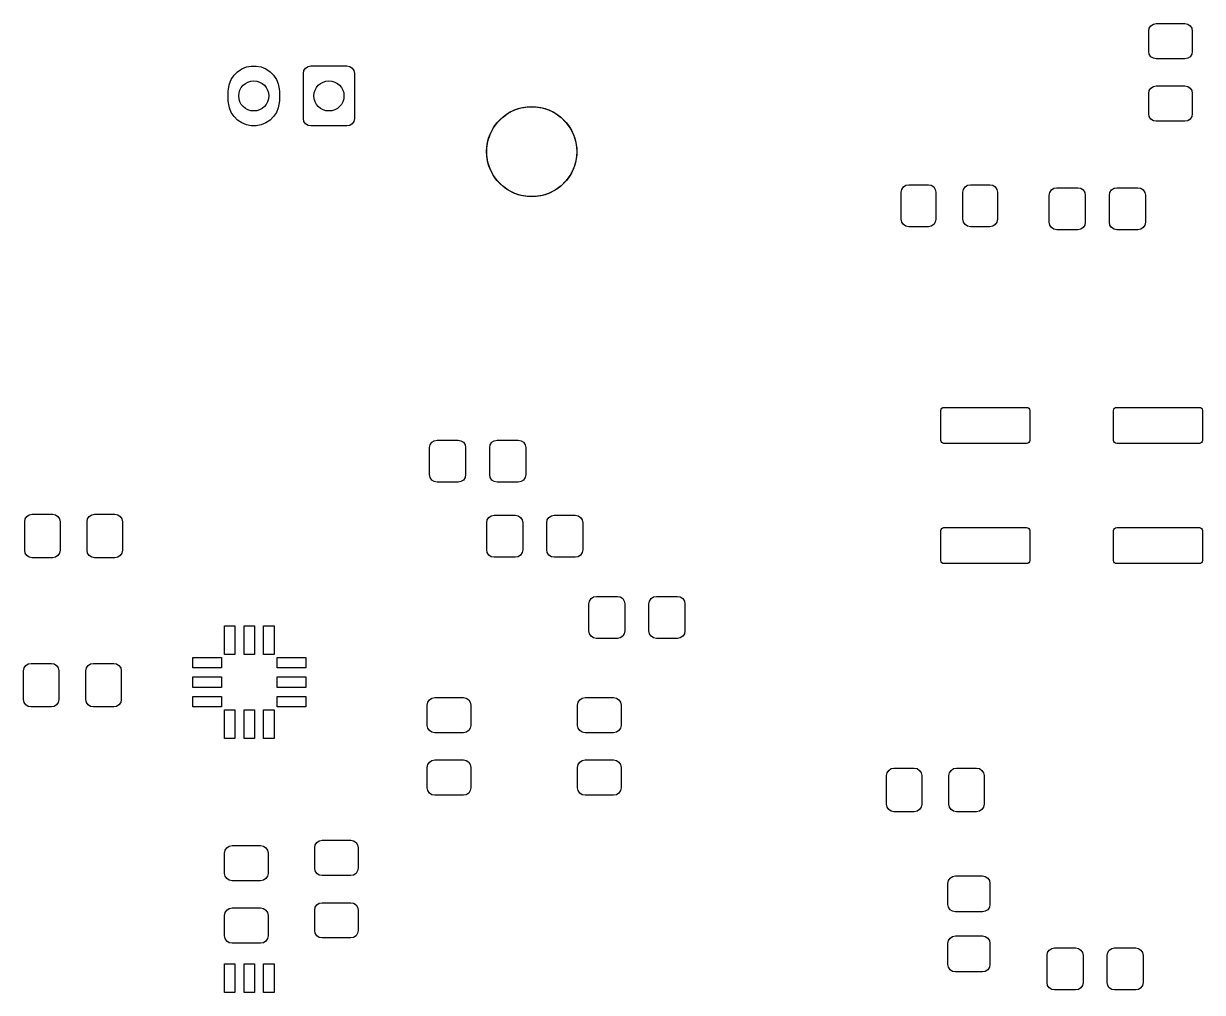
# Model space of a CAD drawing. Extents: x 2.21 to 8.82, y -5.68 to -2.98.
# Drawn here: x 2.208 to 3.753, y -4.42 to -3.151 of the extents above; entities that cross this region are included whole.
import ezdxf

# ---------------------------------------------------------------- set-up
doc = ezdxf.new("R2010")
doc.units = 0
doc.header["$MEASUREMENT"] = 0
doc.layers.add('BLACK', color=7, linetype='CONTINUOUS')

msp = doc.modelspace()

# ---------------------------------------------------------------- linework, layer by layer
at = {"layer": 'BLACK', "linetype": 'CONTINUOUS'}
for p, q in [((3.6886, -3.1518), (3.6923, -3.1511)), ((3.6923, -3.1511), (3.7297, -3.1511)), ((3.7297, -3.1511), (3.7335, -3.1518)), ((3.6825, -3.1609), (3.6832, -3.1572)), ((3.6825, -3.1875), (3.6825, -3.1609)), ((3.6832, -3.1572), (3.6854, -3.154)), ((3.6854, -3.154), (3.6886, -3.1518)), ((3.7335, -3.1518), (3.7367, -3.154)), ((3.7367, -3.154), (3.7388, -3.1572)), ((3.7388, -3.1572), (3.7396, -3.1609)), ((3.7396, -3.1609), (3.7396, -3.1875)), ((3.6832, -3.1913), (3.6825, -3.1875)), ((3.6854, -3.1945), (3.6832, -3.1913)), ((3.6886, -3.1966), (3.6854, -3.1945)), ((3.6923, -3.1973), (3.6886, -3.1966)), ((3.7297, -3.1973), (3.6923, -3.1973)), ((3.7335, -3.1966), (3.7297, -3.1973)), ((3.7367, -3.1945), (3.7335, -3.1966)), ((3.7388, -3.1913), (3.7367, -3.1945)), ((3.7396, -3.1875), (3.7388, -3.1913)), ((2.4886, -3.2141), (2.4941, -3.2104)), ((2.4941, -3.2104), (2.5001, -3.2079)), ((2.5001, -3.2079), (2.5066, -3.2067)), ((2.5066, -3.2067), (2.5131, -3.2067)), ((2.5131, -3.2067), (2.5196, -3.2079)), ((2.5196, -3.2079), (2.5256, -3.2104)), ((2.5256, -3.2104), (2.5311, -3.2141)), ((2.5748, -3.2163), (2.5756, -3.2126)), ((2.5756, -3.2126), (2.5777, -3.2094)), ((2.5777, -3.2094), (2.5809, -3.2072)), ((2.5809, -3.2072), (2.5846, -3.2065)), ((2.5846, -3.2065), (2.6319, -3.2065)), ((2.6319, -3.2065), (2.6357, -3.2072)), ((2.6357, -3.2072), (2.6388, -3.2094)), ((2.6388, -3.2094), (2.641, -3.2126)), ((2.641, -3.2126), (2.6417, -3.2163)), ((2.4778, -3.2302), (2.4803, -3.2242)), ((2.4803, -3.2242), (2.484, -3.2187)), ((2.484, -3.2187), (2.4886, -3.2141)), ((2.5311, -3.2141), (2.5357, -3.2187)), ((2.5357, -3.2187), (2.5394, -3.2242)), ((2.5394, -3.2242), (2.5419, -3.2302)), ((2.5748, -3.2754), (2.5748, -3.2163)), ((2.6417, -3.2163), (2.6417, -3.2754)), ((2.4764, -3.24), (2.4765, -3.2367)), ((2.4764, -3.2518), (2.4764, -3.24)), ((2.4765, -3.2367), (2.4778, -3.2302)), ((2.5419, -3.2302), (2.5431, -3.2367)), ((2.5431, -3.2367), (2.5433, -3.24)), ((2.5433, -3.24), (2.5433, -3.2518)), ((3.6825, -3.2426), (3.6832, -3.2389)), ((3.6825, -3.2692), (3.6825, -3.2426)), ((3.6832, -3.2389), (3.6854, -3.2357)), ((3.6854, -3.2357), (3.6886, -3.2335)), ((3.6886, -3.2335), (3.6923, -3.2328)), ((3.6923, -3.2328), (3.7297, -3.2328)), ((3.7297, -3.2328), (3.7335, -3.2335)), ((3.7335, -3.2335), (3.7367, -3.2357)), ((3.7367, -3.2357), (3.7388, -3.2389)), ((3.7388, -3.2389), (3.7396, -3.2426)), ((3.7396, -3.2426), (3.7396, -3.2692)), ((2.4765, -3.2551), (2.4764, -3.2518)), ((2.4778, -3.2615), (2.4765, -3.2551)), ((2.5431, -3.2551), (2.5419, -3.2615)), ((2.5433, -3.2518), (2.5431, -3.2551)), ((2.4803, -3.2675), (2.4778, -3.2615)), ((2.484, -3.273), (2.4803, -3.2675)), ((2.4886, -3.2776), (2.484, -3.273)), ((2.5357, -3.273), (2.5311, -3.2776)), ((2.5394, -3.2675), (2.5357, -3.273)), ((2.5419, -3.2615), (2.5394, -3.2675)), ((2.8291, -3.2805), (2.8357, -3.274)), ((2.8357, -3.274), (2.8432, -3.2685)), ((2.8432, -3.2685), (2.8514, -3.2643)), ((2.8514, -3.2643), (2.8602, -3.2615)), ((2.8602, -3.2615), (2.8694, -3.26)), ((2.8694, -3.26), (2.8786, -3.26)), ((2.8786, -3.26), (2.8878, -3.2615)), ((2.8878, -3.2615), (2.8966, -3.2643)), ((2.8966, -3.2643), (2.9049, -3.2685)), ((2.9049, -3.2685), (2.9124, -3.274)), ((2.9124, -3.274), (2.9189, -3.2805)), ((3.6832, -3.273), (3.6825, -3.2692)), ((3.6854, -3.2762), (3.6832, -3.273)), ((3.7388, -3.273), (3.7367, -3.2762)), ((3.7396, -3.2692), (3.7388, -3.273)), ((2.4941, -3.2813), (2.4886, -3.2776)), ((2.5001, -3.2838), (2.4941, -3.2813)), ((2.5066, -3.2851), (2.5001, -3.2838)), ((2.5131, -3.2851), (2.5066, -3.2851)), ((2.5196, -3.2838), (2.5131, -3.2851)), ((2.5256, -3.2813), (2.5196, -3.2838)), ((2.5311, -3.2776), (2.5256, -3.2813)), ((2.5756, -3.2792), (2.5748, -3.2754)), ((2.5777, -3.2824), (2.5756, -3.2792)), ((2.5809, -3.2845), (2.5777, -3.2824)), ((2.5846, -3.2852), (2.5809, -3.2845)), ((2.6319, -3.2852), (2.5846, -3.2852)), ((2.6357, -3.2845), (2.6319, -3.2852)), ((2.6388, -3.2824), (2.6357, -3.2845)), ((2.641, -3.2792), (2.6388, -3.2824)), ((2.6417, -3.2754), (2.641, -3.2792)), ((2.8195, -3.2963), (2.8237, -3.288)), ((2.8237, -3.288), (2.8291, -3.2805)), ((2.9189, -3.2805), (2.9244, -3.288)), ((2.9244, -3.288), (2.9286, -3.2963)), ((3.6886, -3.2783), (3.6854, -3.2762)), ((3.6923, -3.279), (3.6886, -3.2783)), ((3.7297, -3.279), (3.6923, -3.279)), ((3.7335, -3.2783), (3.7297, -3.279)), ((3.7367, -3.2762), (3.7335, -3.2783)), ((2.8151, -3.3143), (2.8166, -3.3051)), ((2.8166, -3.3051), (2.8195, -3.2963)), ((2.9286, -3.2963), (2.9314, -3.3051)), ((2.9314, -3.3051), (2.9329, -3.3143)), ((2.8151, -3.3235), (2.8151, -3.3143)), ((2.9329, -3.3143), (2.9329, -3.3235)), ((2.8166, -3.3327), (2.8151, -3.3235)), ((2.8195, -3.3415), (2.8166, -3.3327)), ((2.9314, -3.3327), (2.9286, -3.3415)), ((2.9329, -3.3235), (2.9314, -3.3327)), ((2.8237, -3.3498), (2.8195, -3.3415)), ((2.8291, -3.3573), (2.8237, -3.3498)), ((2.9244, -3.3498), (2.9189, -3.3573)), ((2.9286, -3.3415), (2.9244, -3.3498)), ((2.8357, -3.3638), (2.8291, -3.3573)), ((2.8432, -3.3693), (2.8357, -3.3638)), ((2.9124, -3.3638), (2.9049, -3.3693)), ((2.9189, -3.3573), (2.9124, -3.3638)), ((3.359, -3.3683), (3.3612, -3.3651)), ((3.3612, -3.3651), (3.3643, -3.363)), ((3.3643, -3.363), (3.3681, -3.3622)), ((3.3681, -3.3622), (3.3937, -3.3622)), ((3.3937, -3.3622), (3.3975, -3.363)), ((3.3975, -3.363), (3.4007, -3.3651)), ((3.4007, -3.3651), (3.4028, -3.3683)), ((3.4397, -3.3683), (3.4419, -3.3651)), ((3.4419, -3.3651), (3.4451, -3.363)), ((3.4451, -3.363), (3.4488, -3.3622)), ((3.4488, -3.3622), (3.4744, -3.3622)), ((3.4744, -3.3622), (3.4782, -3.363)), ((3.4782, -3.363), (3.4814, -3.3651)), ((3.4814, -3.3651), (3.4835, -3.3683)), ((3.555, -3.369), (3.5582, -3.3669)), ((3.5582, -3.3669), (3.562, -3.3661)), ((3.562, -3.3661), (3.5896, -3.3661)), ((3.5896, -3.3661), (3.5933, -3.3669)), ((3.5933, -3.3669), (3.5965, -3.369)), ((3.6338, -3.369), (3.637, -3.3669)), ((3.637, -3.3669), (3.6407, -3.3661)), ((3.6407, -3.3661), (3.6683, -3.3661)), ((3.6683, -3.3661), (3.6721, -3.3669)), ((3.6721, -3.3669), (3.6753, -3.369)), ((2.8514, -3.3735), (2.8432, -3.3693)), ((2.8602, -3.3763), (2.8514, -3.3735)), ((2.8694, -3.3778), (2.8602, -3.3763)), ((2.8786, -3.3778), (2.8694, -3.3778)), ((2.8878, -3.3763), (2.8786, -3.3778)), ((2.8966, -3.3735), (2.8878, -3.3763)), ((2.9049, -3.3693), (2.8966, -3.3735)), ((3.3583, -3.372), (3.359, -3.3683)), ((3.3583, -3.4075), (3.3583, -3.372)), ((3.4028, -3.3683), (3.4035, -3.372)), ((3.4035, -3.372), (3.4035, -3.4075)), ((3.439, -3.372), (3.4397, -3.3683)), ((3.439, -3.4075), (3.439, -3.372)), ((3.4835, -3.3683), (3.4843, -3.372)), ((3.4843, -3.372), (3.4843, -3.4075)), ((3.5522, -3.376), (3.5529, -3.3722)), ((3.5522, -3.4114), (3.5522, -3.376)), ((3.5529, -3.3722), (3.555, -3.369)), ((3.5965, -3.369), (3.5987, -3.3722)), ((3.5987, -3.3722), (3.5994, -3.376)), ((3.5994, -3.376), (3.5994, -3.4114)), ((3.6309, -3.376), (3.6317, -3.3722)), ((3.6309, -3.4114), (3.6309, -3.376)), ((3.6317, -3.3722), (3.6338, -3.369)), ((3.6753, -3.369), (3.6774, -3.3722)), ((3.6774, -3.3722), (3.6781, -3.376)), ((3.6781, -3.376), (3.6781, -3.4114)), ((3.359, -3.4112), (3.3583, -3.4075)), ((3.3612, -3.4144), (3.359, -3.4112)), ((3.4028, -3.4112), (3.4007, -3.4144)), ((3.4035, -3.4075), (3.4028, -3.4112)), ((3.4397, -3.4112), (3.439, -3.4075)), ((3.4419, -3.4144), (3.4397, -3.4112)), ((3.4835, -3.4112), (3.4814, -3.4144)), ((3.4843, -3.4075), (3.4835, -3.4112)), ((3.5529, -3.4152), (3.5522, -3.4114)), ((3.5994, -3.4114), (3.5987, -3.4152)), ((3.6317, -3.4152), (3.6309, -3.4114)), ((3.6781, -3.4114), (3.6774, -3.4152)), ((3.3643, -3.4166), (3.3612, -3.4144)), ((3.3681, -3.4173), (3.3643, -3.4166)), ((3.3937, -3.4173), (3.3681, -3.4173)), ((3.3975, -3.4166), (3.3937, -3.4173)), ((3.4007, -3.4144), (3.3975, -3.4166)), ((3.4451, -3.4166), (3.4419, -3.4144)), ((3.4488, -3.4173), (3.4451, -3.4166)), ((3.4744, -3.4173), (3.4488, -3.4173)), ((3.4782, -3.4166), (3.4744, -3.4173)), ((3.4814, -3.4144), (3.4782, -3.4166)), ((3.555, -3.4184), (3.5529, -3.4152)), ((3.5582, -3.4205), (3.555, -3.4184)), ((3.562, -3.4213), (3.5582, -3.4205)), ((3.5896, -3.4213), (3.562, -3.4213)), ((3.5933, -3.4205), (3.5896, -3.4213)), ((3.5965, -3.4184), (3.5933, -3.4205)), ((3.5987, -3.4152), (3.5965, -3.4184)), ((3.6338, -3.4184), (3.6317, -3.4152)), ((3.637, -3.4205), (3.6338, -3.4184)), ((3.6407, -3.4213), (3.637, -3.4205)), ((3.6683, -3.4213), (3.6407, -3.4213)), ((3.6721, -3.4205), (3.6683, -3.4213)), ((3.6753, -3.4184), (3.6721, -3.4205)), ((3.6774, -3.4152), (3.6753, -3.4184)), ((3.4102, -3.6579), (3.4105, -3.6563)), ((3.4102, -3.6972), (3.4102, -3.6579)), ((3.4105, -3.6563), (3.4113, -3.655)), ((3.4113, -3.655), (3.4126, -3.6542)), ((3.4126, -3.6542), (3.4142, -3.6539)), ((3.4142, -3.6539), (3.5224, -3.6539)), ((3.5224, -3.6539), (3.524, -3.6542)), ((3.524, -3.6542), (3.5253, -3.655)), ((3.5253, -3.655), (3.5262, -3.6563)), ((3.5262, -3.6563), (3.5265, -3.6579)), ((3.5265, -3.6579), (3.5265, -3.6972)), ((3.6365, -3.6579), (3.6368, -3.6563)), ((3.6365, -3.6972), (3.6365, -3.6579)), ((3.6368, -3.6563), (3.6377, -3.655)), ((3.6377, -3.655), (3.639, -3.6542)), ((3.639, -3.6542), (3.6406, -3.6539)), ((3.6406, -3.6539), (3.7488, -3.6539)), ((3.7488, -3.6539), (3.7504, -3.6542)), ((3.7504, -3.6542), (3.7517, -3.655)), ((3.7517, -3.655), (3.7525, -3.6563)), ((3.7525, -3.6563), (3.7528, -3.6579)), ((3.7528, -3.6579), (3.7528, -3.6972)), ((2.7402, -3.7067), (2.7409, -3.7029)), ((2.7402, -3.7421), (2.7402, -3.7067)), ((2.7409, -3.7029), (2.743, -3.6997)), ((2.743, -3.6997), (2.7462, -3.6976)), ((2.7462, -3.6976), (2.75, -3.6969)), ((2.75, -3.6969), (2.7776, -3.6969)), ((2.7776, -3.6969), (2.7813, -3.6976)), ((2.7813, -3.6976), (2.7845, -3.6997)), ((2.7845, -3.6997), (2.7867, -3.7029)), ((2.7867, -3.7029), (2.7874, -3.7067)), ((2.7874, -3.7067), (2.7874, -3.7421)), ((2.8189, -3.7067), (2.8196, -3.7029)), ((2.8189, -3.7421), (2.8189, -3.7067)), ((2.8196, -3.7029), (2.8218, -3.6997)), ((2.8218, -3.6997), (2.825, -3.6976)), ((2.825, -3.6976), (2.8287, -3.6969)), ((2.8287, -3.6969), (2.8563, -3.6969)), ((2.8563, -3.6969), (2.8601, -3.6976)), ((2.8601, -3.6976), (2.8633, -3.6997)), ((2.8633, -3.6997), (2.8654, -3.7029)), ((2.8654, -3.7029), (2.8661, -3.7067)), ((2.8661, -3.7067), (2.8661, -3.7421)), ((3.4105, -3.6988), (3.4102, -3.6972)), ((3.4113, -3.7001), (3.4105, -3.6988)), ((3.4126, -3.701), (3.4113, -3.7001)), ((3.4142, -3.7013), (3.4126, -3.701)), ((3.5224, -3.7013), (3.4142, -3.7013)), ((3.524, -3.701), (3.5224, -3.7013)), ((3.5253, -3.7001), (3.524, -3.701)), ((3.5262, -3.6988), (3.5253, -3.7001)), ((3.5265, -3.6972), (3.5262, -3.6988)), ((3.6368, -3.6988), (3.6365, -3.6972)), ((3.6377, -3.7001), (3.6368, -3.6988)), ((3.639, -3.701), (3.6377, -3.7001)), ((3.6406, -3.7013), (3.639, -3.701)), ((3.7488, -3.7013), (3.6406, -3.7013)), ((3.7504, -3.701), (3.7488, -3.7013)), ((3.7517, -3.7001), (3.7504, -3.701)), ((3.7525, -3.6988), (3.7517, -3.7001)), ((3.7528, -3.6972), (3.7525, -3.6988)), ((2.7409, -3.7459), (2.7402, -3.7421)), ((2.743, -3.7491), (2.7409, -3.7459)), ((2.7462, -3.7512), (2.743, -3.7491)), ((2.75, -3.752), (2.7462, -3.7512)), ((2.7776, -3.752), (2.75, -3.752)), ((2.7813, -3.7512), (2.7776, -3.752)), ((2.7845, -3.7491), (2.7813, -3.7512)), ((2.7867, -3.7459), (2.7845, -3.7491)), ((2.7874, -3.7421), (2.7867, -3.7459)), ((2.8196, -3.7459), (2.8189, -3.7421)), ((2.8218, -3.7491), (2.8196, -3.7459)), ((2.825, -3.7512), (2.8218, -3.7491)), ((2.8287, -3.752), (2.825, -3.7512)), ((2.8563, -3.752), (2.8287, -3.752)), ((2.8601, -3.7512), (2.8563, -3.752)), ((2.8633, -3.7491), (2.8601, -3.7512)), ((2.8654, -3.7459), (2.8633, -3.7491)), ((2.8661, -3.7421), (2.8654, -3.7459)), ((2.2104, -3.8001), (2.2125, -3.7969)), ((2.2125, -3.7969), (2.2157, -3.7947)), ((2.2157, -3.7947), (2.2195, -3.794)), ((2.2195, -3.794), (2.2461, -3.794)), ((2.2461, -3.794), (2.2498, -3.7947)), ((2.2498, -3.7947), (2.253, -3.7969)), ((2.253, -3.7969), (2.2552, -3.8001)), ((2.2921, -3.8001), (2.2942, -3.7969)), ((2.2942, -3.7969), (2.2974, -3.7947)), ((2.2974, -3.7947), (2.3012, -3.794)), ((2.3012, -3.794), (2.3278, -3.794)), ((2.3278, -3.794), (2.3315, -3.7947)), ((2.3315, -3.7947), (2.3347, -3.7969)), ((2.3347, -3.7969), (2.3368, -3.8001)), ((2.8157, -3.8014), (2.8178, -3.7982)), ((2.8178, -3.7982), (2.821, -3.796)), ((2.821, -3.796), (2.8248, -3.7953)), ((2.8248, -3.7953), (2.8524, -3.7953)), ((2.8524, -3.7953), (2.8561, -3.796)), ((2.8561, -3.796), (2.8593, -3.7982)), ((2.8593, -3.7982), (2.8615, -3.8014)), ((2.8944, -3.8014), (2.8966, -3.7982)), ((2.8966, -3.7982), (2.8998, -3.796)), ((2.8998, -3.796), (2.9035, -3.7953)), ((2.9035, -3.7953), (2.9311, -3.7953)), ((2.9311, -3.7953), (2.9349, -3.796)), ((2.9349, -3.796), (2.9381, -3.7982)), ((2.9381, -3.7982), (2.9402, -3.8014)), ((2.2096, -3.8038), (2.2104, -3.8001)), ((2.2096, -3.8412), (2.2096, -3.8038)), ((2.2552, -3.8001), (2.2559, -3.8038)), ((2.2559, -3.8038), (2.2559, -3.8412)), ((2.2913, -3.8038), (2.2921, -3.8001)), ((2.2913, -3.8412), (2.2913, -3.8038)), ((2.3368, -3.8001), (2.3376, -3.8038)), ((2.3376, -3.8038), (2.3376, -3.8412)), ((2.815, -3.8051), (2.8157, -3.8014)), ((2.815, -3.8406), (2.815, -3.8051)), ((2.8615, -3.8014), (2.8622, -3.8051)), ((2.8622, -3.8051), (2.8622, -3.8406)), ((2.8937, -3.8051), (2.8944, -3.8014)), ((2.8937, -3.8406), (2.8937, -3.8051)), ((2.9402, -3.8014), (2.9409, -3.8051)), ((2.9409, -3.8051), (2.9409, -3.8406)), ((3.4102, -3.8154), (3.4105, -3.8138)), ((3.4105, -3.8138), (3.4113, -3.8125)), ((3.4113, -3.8125), (3.4126, -3.8116)), ((3.4126, -3.8116), (3.4142, -3.8113)), ((3.4142, -3.8113), (3.5224, -3.8113)), ((3.5224, -3.8113), (3.524, -3.8116)), ((3.524, -3.8116), (3.5253, -3.8125)), ((3.5253, -3.8125), (3.5262, -3.8138)), ((3.5262, -3.8138), (3.5265, -3.8154)), ((3.6365, -3.8154), (3.6368, -3.8138)), ((3.6368, -3.8138), (3.6377, -3.8125)), ((3.6377, -3.8125), (3.639, -3.8116)), ((3.639, -3.8116), (3.6406, -3.8113)), ((3.6406, -3.8113), (3.7488, -3.8113)), ((3.7488, -3.8113), (3.7504, -3.8116)), ((3.7504, -3.8116), (3.7517, -3.8125)), ((3.7517, -3.8125), (3.7525, -3.8138)), ((3.7525, -3.8138), (3.7528, -3.8154)), ((3.4102, -3.8547), (3.4102, -3.8154)), ((3.5265, -3.8154), (3.5265, -3.8547)), ((3.6365, -3.8547), (3.6365, -3.8154)), ((3.7528, -3.8154), (3.7528, -3.8547)), ((2.2104, -3.845), (2.2096, -3.8412)), ((2.2125, -3.8482), (2.2104, -3.845)), ((2.2552, -3.845), (2.253, -3.8482)), ((2.2559, -3.8412), (2.2552, -3.845)), ((2.2921, -3.845), (2.2913, -3.8412)), ((2.2942, -3.8482), (2.2921, -3.845)), ((2.3368, -3.845), (2.3347, -3.8482)), ((2.3376, -3.8412), (2.3368, -3.845)), ((2.8157, -3.8443), (2.815, -3.8406)), ((2.8178, -3.8475), (2.8157, -3.8443)), ((2.8615, -3.8443), (2.8593, -3.8475)), ((2.8622, -3.8406), (2.8615, -3.8443)), ((2.8944, -3.8443), (2.8937, -3.8406)), ((2.8966, -3.8475), (2.8944, -3.8443)), ((2.9402, -3.8443), (2.9381, -3.8475)), ((2.9409, -3.8406), (2.9402, -3.8443)), ((2.2157, -3.8503), (2.2125, -3.8482)), ((2.2195, -3.8511), (2.2157, -3.8503)), ((2.2461, -3.8511), (2.2195, -3.8511)), ((2.2498, -3.8503), (2.2461, -3.8511)), ((2.253, -3.8482), (2.2498, -3.8503)), ((2.2974, -3.8503), (2.2942, -3.8482)), ((2.3012, -3.8511), (2.2974, -3.8503)), ((2.3278, -3.8511), (2.3012, -3.8511)), ((2.3315, -3.8503), (2.3278, -3.8511)), ((2.3347, -3.8482), (2.3315, -3.8503)), ((2.821, -3.8496), (2.8178, -3.8475)), ((2.8248, -3.8504), (2.821, -3.8496)), ((2.8524, -3.8504), (2.8248, -3.8504)), ((2.8561, -3.8496), (2.8524, -3.8504)), ((2.8593, -3.8475), (2.8561, -3.8496)), ((2.8998, -3.8496), (2.8966, -3.8475)), ((2.9035, -3.8504), (2.8998, -3.8496)), ((2.9311, -3.8504), (2.9035, -3.8504)), ((2.9349, -3.8496), (2.9311, -3.8504)), ((2.9381, -3.8475), (2.9349, -3.8496)), ((3.4105, -3.8563), (3.4102, -3.8547)), ((3.4113, -3.8576), (3.4105, -3.8563)), ((3.4126, -3.8584), (3.4113, -3.8576)), ((3.4142, -3.8587), (3.4126, -3.8584)), ((3.5224, -3.8587), (3.4142, -3.8587)), ((3.524, -3.8584), (3.5224, -3.8587)), ((3.5253, -3.8576), (3.524, -3.8584)), ((3.5262, -3.8563), (3.5253, -3.8576)), ((3.5265, -3.8547), (3.5262, -3.8563)), ((3.6368, -3.8563), (3.6365, -3.8547)), ((3.6377, -3.8576), (3.6368, -3.8563)), ((3.639, -3.8584), (3.6377, -3.8576)), ((3.6406, -3.8587), (3.639, -3.8584)), ((3.7488, -3.8587), (3.6406, -3.8587)), ((3.7504, -3.8584), (3.7488, -3.8587)), ((3.7517, -3.8576), (3.7504, -3.8584)), ((3.7525, -3.8563), (3.7517, -3.8576)), ((3.7528, -3.8547), (3.7525, -3.8563)), ((2.9488, -3.9114), (2.9496, -3.9077)), ((2.9496, -3.9077), (2.9517, -3.9045)), ((2.9517, -3.9045), (2.9549, -3.9023)), ((2.9549, -3.9023), (2.9587, -3.9016)), ((2.9587, -3.9016), (2.9862, -3.9016)), ((2.9862, -3.9016), (2.99, -3.9023)), ((2.99, -3.9023), (2.9932, -3.9045)), ((2.9932, -3.9045), (2.9953, -3.9077)), ((2.9953, -3.9077), (2.9961, -3.9114)), ((3.0276, -3.9114), (3.0283, -3.9077)), ((3.0283, -3.9077), (3.0304, -3.9045)), ((3.0304, -3.9045), (3.0336, -3.9023)), ((3.0336, -3.9023), (3.0374, -3.9016)), ((3.0374, -3.9016), (3.065, -3.9016)), ((3.065, -3.9016), (3.0687, -3.9023)), ((3.0687, -3.9023), (3.0719, -3.9045)), ((3.0719, -3.9045), (3.0741, -3.9077)), ((3.0741, -3.9077), (3.0748, -3.9114)), ((2.9488, -3.9469), (2.9488, -3.9114)), ((2.9961, -3.9114), (2.9961, -3.9469)), ((3.0276, -3.9469), (3.0276, -3.9114)), ((3.0748, -3.9114), (3.0748, -3.9469)), ((2.4715, -3.9776), (2.4715, -3.9402)), ((2.4715, -3.9402), (2.4852, -3.9402)), ((2.4852, -3.9402), (2.4852, -3.9776)), ((2.497, -3.9776), (2.497, -3.9402)), ((2.497, -3.9402), (2.5108, -3.9402)), ((2.5108, -3.9402), (2.5108, -3.9776)), ((2.5226, -3.9776), (2.5226, -3.9402)), ((2.5226, -3.9402), (2.5364, -3.9402)), ((2.5364, -3.9402), (2.5364, -3.9776)), ((2.9496, -3.9506), (2.9488, -3.9469)), ((2.9517, -3.9538), (2.9496, -3.9506)), ((2.9549, -3.9559), (2.9517, -3.9538)), ((2.9932, -3.9538), (2.99, -3.9559)), ((2.9953, -3.9506), (2.9932, -3.9538)), ((2.9961, -3.9469), (2.9953, -3.9506)), ((3.0283, -3.9506), (3.0276, -3.9469)), ((3.0304, -3.9538), (3.0283, -3.9506)), ((3.0336, -3.9559), (3.0304, -3.9538)), ((3.0719, -3.9538), (3.0687, -3.9559)), ((3.0741, -3.9506), (3.0719, -3.9538)), ((3.0748, -3.9469), (3.0741, -3.9506)), ((2.9587, -3.9567), (2.9549, -3.9559)), ((2.9862, -3.9567), (2.9587, -3.9567)), ((2.99, -3.9559), (2.9862, -3.9567)), ((3.0374, -3.9567), (3.0336, -3.9559)), ((3.065, -3.9567), (3.0374, -3.9567)), ((3.0687, -3.9559), (3.065, -3.9567)), ((2.4301, -3.9953), (2.4301, -3.9815)), ((2.4301, -3.9815), (2.4675, -3.9815)), ((2.4675, -3.9815), (2.4675, -3.9953)), ((2.4852, -3.9776), (2.4715, -3.9776)), ((2.5108, -3.9776), (2.497, -3.9776)), ((2.5364, -3.9776), (2.5226, -3.9776)), ((2.5404, -3.9953), (2.5404, -3.9815)), ((2.5404, -3.9815), (2.5778, -3.9815)), ((2.5778, -3.9815), (2.5778, -3.9953)), ((2.2082, -3.9992), (2.2089, -3.9954)), ((2.2082, -4.0366), (2.2082, -3.9992)), ((2.2089, -3.9954), (2.2111, -3.9923)), ((2.2111, -3.9923), (2.2142, -3.9901)), ((2.2142, -3.9901), (2.218, -3.9894)), ((2.218, -3.9894), (2.2446, -3.9894)), ((2.2446, -3.9894), (2.2484, -3.9901)), ((2.2484, -3.9901), (2.2515, -3.9923)), ((2.2515, -3.9923), (2.2537, -3.9954)), ((2.2537, -3.9954), (2.2544, -3.9992)), ((2.2544, -3.9992), (2.2544, -4.0366)), ((2.2899, -3.9992), (2.2906, -3.9954)), ((2.2899, -4.0366), (2.2899, -3.9992)), ((2.2906, -3.9954), (2.2927, -3.9923)), ((2.2927, -3.9923), (2.2959, -3.9901)), ((2.2959, -3.9901), (2.2997, -3.9894)), ((2.2997, -3.9894), (2.3263, -3.9894)), ((2.3263, -3.9894), (2.33, -3.9901)), ((2.33, -3.9901), (2.3332, -3.9923)), ((2.3332, -3.9923), (2.3354, -3.9954)), ((2.3354, -3.9954), (2.3361, -3.9992)), ((2.3361, -3.9992), (2.3361, -4.0366)), ((2.4675, -3.9953), (2.4301, -3.9953)), ((2.5778, -3.9953), (2.5404, -3.9953)), ((2.4301, -4.0209), (2.4301, -4.0071)), ((2.4301, -4.0071), (2.4675, -4.0071)), ((2.4675, -4.0071), (2.4675, -4.0209)), ((2.5404, -4.0209), (2.5404, -4.0071)), ((2.5404, -4.0071), (2.5778, -4.0071)), ((2.5778, -4.0071), (2.5778, -4.0209)), ((2.4675, -4.0209), (2.4301, -4.0209)), ((2.5778, -4.0209), (2.5404, -4.0209)), ((2.2089, -4.0404), (2.2082, -4.0366)), ((2.2111, -4.0436), (2.2089, -4.0404)), ((2.2142, -4.0457), (2.2111, -4.0436)), ((2.218, -4.0465), (2.2142, -4.0457)), ((2.2446, -4.0465), (2.218, -4.0465)), ((2.2484, -4.0457), (2.2446, -4.0465)), ((2.2515, -4.0436), (2.2484, -4.0457)), ((2.2537, -4.0404), (2.2515, -4.0436)), ((2.2544, -4.0366), (2.2537, -4.0404)), ((2.2906, -4.0404), (2.2899, -4.0366)), ((2.2927, -4.0436), (2.2906, -4.0404)), ((2.2959, -4.0457), (2.2927, -4.0436)), ((2.2997, -4.0465), (2.2959, -4.0457)), ((2.3263, -4.0465), (2.2997, -4.0465)), ((2.33, -4.0457), (2.3263, -4.0465)), ((2.3332, -4.0436), (2.33, -4.0457)), ((2.3354, -4.0404), (2.3332, -4.0436)), ((2.3361, -4.0366), (2.3354, -4.0404)), ((2.4301, -4.0465), (2.4301, -4.0327)), ((2.4301, -4.0327), (2.4675, -4.0327)), ((2.4675, -4.0465), (2.4301, -4.0465)), ((2.4675, -4.0327), (2.4675, -4.0465)), ((2.5404, -4.0465), (2.5404, -4.0327)), ((2.5404, -4.0327), (2.5778, -4.0327)), ((2.5778, -4.0465), (2.5404, -4.0465)), ((2.5778, -4.0327), (2.5778, -4.0465)), ((2.7372, -4.044), (2.738, -4.0402)), ((2.7372, -4.0706), (2.7372, -4.044)), ((2.738, -4.0402), (2.7401, -4.037)), ((2.7401, -4.037), (2.7433, -4.0349)), ((2.7433, -4.0349), (2.747, -4.0342)), ((2.747, -4.0342), (2.7844, -4.0342)), ((2.7844, -4.0342), (2.7882, -4.0349)), ((2.7882, -4.0349), (2.7914, -4.037)), ((2.7914, -4.037), (2.7935, -4.0402)), ((2.7935, -4.0402), (2.7943, -4.044)), ((2.7943, -4.044), (2.7943, -4.0706)), ((2.9341, -4.044), (2.9348, -4.0402)), ((2.9341, -4.0706), (2.9341, -4.044)), ((2.9348, -4.0402), (2.9369, -4.037)), ((2.9369, -4.037), (2.9401, -4.0349)), ((2.9401, -4.0349), (2.9439, -4.0342)), ((2.9439, -4.0342), (2.9813, -4.0342)), ((2.9813, -4.0342), (2.9851, -4.0349)), ((2.9851, -4.0349), (2.9883, -4.037)), ((2.9883, -4.037), (2.9904, -4.0402)), ((2.9904, -4.0402), (2.9911, -4.044)), ((2.9911, -4.044), (2.9911, -4.0706)), ((2.4715, -4.0878), (2.4715, -4.0504)), ((2.4715, -4.0504), (2.4852, -4.0504)), ((2.4852, -4.0504), (2.4852, -4.0878)), ((2.497, -4.0878), (2.497, -4.0504)), ((2.497, -4.0504), (2.5108, -4.0504)), ((2.5108, -4.0504), (2.5108, -4.0878)), ((2.5226, -4.0878), (2.5226, -4.0504)), ((2.5226, -4.0504), (2.5364, -4.0504)), ((2.5364, -4.0504), (2.5364, -4.0878)), ((2.738, -4.0743), (2.7372, -4.0706)), ((2.7401, -4.0775), (2.738, -4.0743)), ((2.7433, -4.0797), (2.7401, -4.0775)), ((2.7914, -4.0775), (2.7882, -4.0797)), ((2.7935, -4.0743), (2.7914, -4.0775)), ((2.7943, -4.0706), (2.7935, -4.0743)), ((2.9348, -4.0743), (2.9341, -4.0706)), ((2.9369, -4.0775), (2.9348, -4.0743)), ((2.9401, -4.0797), (2.9369, -4.0775)), ((2.9883, -4.0775), (2.9851, -4.0797)), ((2.9904, -4.0743), (2.9883, -4.0775)), ((2.9911, -4.0706), (2.9904, -4.0743)), ((2.4852, -4.0878), (2.4715, -4.0878)), ((2.5108, -4.0878), (2.497, -4.0878)), ((2.5364, -4.0878), (2.5226, -4.0878)), ((2.747, -4.0804), (2.7433, -4.0797)), ((2.7844, -4.0804), (2.747, -4.0804)), ((2.7882, -4.0797), (2.7844, -4.0804)), ((2.9439, -4.0804), (2.9401, -4.0797)), ((2.9813, -4.0804), (2.9439, -4.0804)), ((2.9851, -4.0797), (2.9813, -4.0804)), ((2.7372, -4.1257), (2.738, -4.1219)), ((2.738, -4.1219), (2.7401, -4.1187)), ((2.7401, -4.1187), (2.7433, -4.1166)), ((2.7433, -4.1166), (2.747, -4.1158)), ((2.747, -4.1158), (2.7844, -4.1158)), ((2.7844, -4.1158), (2.7882, -4.1166)), ((2.7882, -4.1166), (2.7914, -4.1187)), ((2.7914, -4.1187), (2.7935, -4.1219)), ((2.7935, -4.1219), (2.7943, -4.1257)), ((2.9341, -4.1257), (2.9348, -4.1219)), ((2.9348, -4.1219), (2.9369, -4.1187)), ((2.9369, -4.1187), (2.9401, -4.1166)), ((2.9401, -4.1166), (2.9439, -4.1158)), ((2.9439, -4.1158), (2.9813, -4.1158)), ((2.9813, -4.1158), (2.9851, -4.1166)), ((2.9851, -4.1166), (2.9883, -4.1187)), ((2.9883, -4.1187), (2.9904, -4.1219)), ((2.9904, -4.1219), (2.9911, -4.1257)), ((2.7372, -4.1523), (2.7372, -4.1257)), ((2.7943, -4.1257), (2.7943, -4.1523)), ((2.9341, -4.1523), (2.9341, -4.1257)), ((2.9911, -4.1257), (2.9911, -4.1523)), ((3.3389, -4.1364), (3.3396, -4.1327)), ((3.3389, -4.1738), (3.3389, -4.1364)), ((3.3396, -4.1327), (3.3418, -4.1295)), ((3.3418, -4.1295), (3.345, -4.1273)), ((3.345, -4.1273), (3.3487, -4.1266)), ((3.3487, -4.1266), (3.3753, -4.1266)), ((3.3753, -4.1266), (3.3791, -4.1273)), ((3.3791, -4.1273), (3.3823, -4.1295)), ((3.3823, -4.1295), (3.3844, -4.1327)), ((3.3844, -4.1327), (3.3851, -4.1364)), ((3.3851, -4.1364), (3.3851, -4.1738)), ((3.4206, -4.1364), (3.4213, -4.1327)), ((3.4206, -4.1738), (3.4206, -4.1364)), ((3.4213, -4.1327), (3.4235, -4.1295)), ((3.4235, -4.1295), (3.4266, -4.1273)), ((3.4266, -4.1273), (3.4304, -4.1266)), ((3.4304, -4.1266), (3.457, -4.1266)), ((3.457, -4.1266), (3.4608, -4.1273)), ((3.4608, -4.1273), (3.4639, -4.1295)), ((3.4639, -4.1295), (3.4661, -4.1327)), ((3.4661, -4.1327), (3.4668, -4.1364)), ((3.4668, -4.1364), (3.4668, -4.1738)), ((2.738, -4.156), (2.7372, -4.1523)), ((2.7943, -4.1523), (2.7935, -4.156)), ((2.9348, -4.156), (2.9341, -4.1523)), ((2.9911, -4.1523), (2.9904, -4.156)), ((2.7401, -4.1592), (2.738, -4.156)), ((2.7433, -4.1614), (2.7401, -4.1592)), ((2.747, -4.1621), (2.7433, -4.1614)), ((2.7844, -4.1621), (2.747, -4.1621)), ((2.7882, -4.1614), (2.7844, -4.1621)), ((2.7914, -4.1592), (2.7882, -4.1614)), ((2.7935, -4.156), (2.7914, -4.1592)), ((2.9369, -4.1592), (2.9348, -4.156)), ((2.9401, -4.1614), (2.9369, -4.1592)), ((2.9439, -4.1621), (2.9401, -4.1614)), ((2.9813, -4.1621), (2.9439, -4.1621)), ((2.9851, -4.1614), (2.9813, -4.1621)), ((2.9883, -4.1592), (2.9851, -4.1614)), ((2.9904, -4.156), (2.9883, -4.1592)), ((3.3396, -4.1776), (3.3389, -4.1738)), ((3.3418, -4.1808), (3.3396, -4.1776)), ((3.345, -4.1829), (3.3418, -4.1808)), ((3.3487, -4.1837), (3.345, -4.1829)), ((3.3753, -4.1837), (3.3487, -4.1837)), ((3.3791, -4.1829), (3.3753, -4.1837)), ((3.3823, -4.1808), (3.3791, -4.1829)), ((3.3844, -4.1776), (3.3823, -4.1808)), ((3.3851, -4.1738), (3.3844, -4.1776)), ((3.4213, -4.1776), (3.4206, -4.1738)), ((3.4235, -4.1808), (3.4213, -4.1776)), ((3.4266, -4.1829), (3.4235, -4.1808)), ((3.4304, -4.1837), (3.4266, -4.1829)), ((3.457, -4.1837), (3.4304, -4.1837)), ((3.4608, -4.1829), (3.457, -4.1837)), ((3.4639, -4.1808), (3.4608, -4.1829)), ((3.4661, -4.1776), (3.4639, -4.1808)), ((3.4668, -4.1738), (3.4661, -4.1776)), ((2.4722, -4.2341), (2.4743, -4.2309)), ((2.4743, -4.2309), (2.4775, -4.2288)), ((2.4775, -4.2288), (2.4813, -4.2281)), ((2.4813, -4.2281), (2.5187, -4.2281)), ((2.5187, -4.2281), (2.5225, -4.2288)), ((2.5225, -4.2288), (2.5257, -4.2309)), ((2.5257, -4.2309), (2.5278, -4.2341)), ((2.5896, -4.231), (2.5903, -4.2272)), ((2.5896, -4.2576), (2.5896, -4.231)), ((2.5903, -4.2272), (2.5924, -4.224)), ((2.5924, -4.224), (2.5956, -4.2219)), ((2.5956, -4.2219), (2.5994, -4.2212)), ((2.5994, -4.2212), (2.6368, -4.2212)), ((2.6368, -4.2212), (2.6406, -4.2219)), ((2.6406, -4.2219), (2.6438, -4.224)), ((2.6438, -4.224), (2.6459, -4.2272)), ((2.6459, -4.2272), (2.6467, -4.231)), ((2.6467, -4.231), (2.6467, -4.2576)), ((2.4715, -4.2379), (2.4722, -4.2341)), ((2.4715, -4.2645), (2.4715, -4.2379)), ((2.5278, -4.2341), (2.5285, -4.2379)), ((2.5285, -4.2379), (2.5285, -4.2645)), ((2.5903, -4.2613), (2.5896, -4.2576)), ((2.5924, -4.2645), (2.5903, -4.2613)), ((2.6459, -4.2613), (2.6438, -4.2645)), ((2.6467, -4.2576), (2.6459, -4.2613)), ((2.4722, -4.2682), (2.4715, -4.2645)), ((2.4743, -4.2714), (2.4722, -4.2682)), ((2.4775, -4.2736), (2.4743, -4.2714)), ((2.4813, -4.2743), (2.4775, -4.2736)), ((2.5187, -4.2743), (2.4813, -4.2743)), ((2.5225, -4.2736), (2.5187, -4.2743)), ((2.5257, -4.2714), (2.5225, -4.2736)), ((2.5278, -4.2682), (2.5257, -4.2714)), ((2.5285, -4.2645), (2.5278, -4.2682)), ((2.5956, -4.2667), (2.5924, -4.2645)), ((2.5994, -4.2674), (2.5956, -4.2667)), ((2.6368, -4.2674), (2.5994, -4.2674)), ((2.6406, -4.2667), (2.6368, -4.2674)), ((2.6438, -4.2645), (2.6406, -4.2667)), ((3.4193, -4.2776), (3.42, -4.2738)), ((3.4193, -4.3051), (3.4193, -4.2776)), ((3.42, -4.2738), (3.4222, -4.2706)), ((3.4222, -4.2706), (3.4254, -4.2685)), ((3.4254, -4.2685), (3.4291, -4.2677)), ((3.4291, -4.2677), (3.4646, -4.2677)), ((3.4646, -4.2677), (3.4683, -4.2685)), ((3.4683, -4.2685), (3.4715, -4.2706)), ((3.4715, -4.2706), (3.4737, -4.2738)), ((3.4737, -4.2738), (3.4744, -4.2776)), ((3.4744, -4.2776), (3.4744, -4.3051)), ((2.5896, -4.3127), (2.5903, -4.3089)), ((2.5903, -4.3089), (2.5924, -4.3057)), ((2.5924, -4.3057), (2.5956, -4.3036)), ((2.5956, -4.3036), (2.5994, -4.3029)), ((2.5994, -4.3029), (2.6368, -4.3029)), ((2.6368, -4.3029), (2.6406, -4.3036)), ((2.6406, -4.3036), (2.6438, -4.3057)), ((2.6438, -4.3057), (2.6459, -4.3089)), ((2.6459, -4.3089), (2.6467, -4.3127)), ((3.42, -4.3089), (3.4193, -4.3051)), ((3.4222, -4.3121), (3.42, -4.3089)), ((3.4737, -4.3089), (3.4715, -4.3121)), ((3.4744, -4.3051), (3.4737, -4.3089)), ((2.4715, -4.3196), (2.4722, -4.3158)), ((2.4715, -4.3462), (2.4715, -4.3196)), ((2.4722, -4.3158), (2.4743, -4.3126)), ((2.4743, -4.3126), (2.4775, -4.3105)), ((2.4775, -4.3105), (2.4813, -4.3097)), ((2.4813, -4.3097), (2.5187, -4.3097)), ((2.5187, -4.3097), (2.5225, -4.3105)), ((2.5225, -4.3105), (2.5257, -4.3126)), ((2.5257, -4.3126), (2.5278, -4.3158)), ((2.5278, -4.3158), (2.5285, -4.3196)), ((2.5285, -4.3196), (2.5285, -4.3462)), ((2.5896, -4.3393), (2.5896, -4.3127)), ((2.6467, -4.3127), (2.6467, -4.3393)), ((3.4254, -4.3142), (3.4222, -4.3121)), ((3.4291, -4.315), (3.4254, -4.3142)), ((3.4646, -4.315), (3.4291, -4.315)), ((3.4683, -4.3142), (3.4646, -4.315)), ((3.4715, -4.3121), (3.4683, -4.3142)), ((2.5903, -4.343), (2.5896, -4.3393)), ((2.6467, -4.3393), (2.6459, -4.343)), ((2.4722, -4.3499), (2.4715, -4.3462)), ((2.4743, -4.3531), (2.4722, -4.3499)), ((2.4775, -4.3553), (2.4743, -4.3531)), ((2.4813, -4.356), (2.4775, -4.3553)), ((2.5225, -4.3553), (2.5187, -4.356)), ((2.5257, -4.3531), (2.5225, -4.3553)), ((2.5278, -4.3499), (2.5257, -4.3531)), ((2.5285, -4.3462), (2.5278, -4.3499)), ((2.5924, -4.3462), (2.5903, -4.343)), ((2.5956, -4.3484), (2.5924, -4.3462)), ((2.5994, -4.3491), (2.5956, -4.3484)), ((2.6368, -4.3491), (2.5994, -4.3491)), ((2.6406, -4.3484), (2.6368, -4.3491)), ((2.6438, -4.3462), (2.6406, -4.3484)), ((2.6459, -4.343), (2.6438, -4.3462)), ((3.4193, -4.3563), (3.42, -4.3525)), ((3.42, -4.3525), (3.4222, -4.3493)), ((3.4222, -4.3493), (3.4254, -4.3472)), ((3.4254, -4.3472), (3.4291, -4.3465)), ((3.4291, -4.3465), (3.4646, -4.3465)), ((3.4646, -4.3465), (3.4683, -4.3472)), ((3.4683, -4.3472), (3.4715, -4.3493)), ((3.4715, -4.3493), (3.4737, -4.3525)), ((3.4737, -4.3525), (3.4744, -4.3563)), ((2.5187, -4.356), (2.4813, -4.356)), ((3.4193, -4.3839), (3.4193, -4.3563)), ((3.4744, -4.3563), (3.4744, -4.3839)), ((3.5492, -4.372), (3.55, -4.3683)), ((3.55, -4.3683), (3.5521, -4.3651)), ((3.5521, -4.3651), (3.5553, -4.363)), ((3.5553, -4.363), (3.5591, -4.3622)), ((3.5591, -4.3622), (3.5866, -4.3622)), ((3.5866, -4.3622), (3.5904, -4.363)), ((3.5904, -4.363), (3.5936, -4.3651)), ((3.5936, -4.3651), (3.5957, -4.3683)), ((3.5957, -4.3683), (3.5965, -4.372)), ((3.628, -4.372), (3.6287, -4.3683)), ((3.6287, -4.3683), (3.6308, -4.3651)), ((3.6308, -4.3651), (3.634, -4.363)), ((3.634, -4.363), (3.6378, -4.3622)), ((3.6378, -4.3622), (3.6654, -4.3622)), ((3.6654, -4.3622), (3.6691, -4.363)), ((3.6691, -4.363), (3.6723, -4.3651)), ((3.6723, -4.3651), (3.6744, -4.3683)), ((3.6744, -4.3683), (3.6752, -4.372)), ((2.4715, -4.4205), (2.4715, -4.3831)), ((2.4715, -4.3831), (2.4852, -4.3831)), ((2.4852, -4.3831), (2.4852, -4.4205)), ((2.497, -4.4205), (2.497, -4.3831)), ((2.497, -4.3831), (2.5108, -4.3831)), ((2.5108, -4.3831), (2.5108, -4.4205)), ((2.5226, -4.4205), (2.5226, -4.3831)), ((2.5226, -4.3831), (2.5364, -4.3831)), ((2.5364, -4.3831), (2.5364, -4.4205)), ((3.42, -4.3876), (3.4193, -4.3839)), ((3.4744, -4.3839), (3.4737, -4.3876)), ((3.5492, -4.4075), (3.5492, -4.372)), ((3.5965, -4.372), (3.5965, -4.4075)), ((3.628, -4.4075), (3.628, -4.372)), ((3.6752, -4.372), (3.6752, -4.4075)), ((3.4222, -4.3908), (3.42, -4.3876)), ((3.4254, -4.393), (3.4222, -4.3908)), ((3.4291, -4.3937), (3.4254, -4.393)), ((3.4646, -4.3937), (3.4291, -4.3937)), ((3.4683, -4.393), (3.4646, -4.3937)), ((3.4715, -4.3908), (3.4683, -4.393)), ((3.4737, -4.3876), (3.4715, -4.3908)), ((3.55, -4.4112), (3.5492, -4.4075)), ((3.5521, -4.4144), (3.55, -4.4112)), ((3.5553, -4.4166), (3.5521, -4.4144)), ((3.5591, -4.4173), (3.5553, -4.4166)), ((3.5866, -4.4173), (3.5591, -4.4173)), ((3.5904, -4.4166), (3.5866, -4.4173)), ((3.5936, -4.4144), (3.5904, -4.4166)), ((3.5957, -4.4112), (3.5936, -4.4144)), ((3.5965, -4.4075), (3.5957, -4.4112)), ((3.6287, -4.4112), (3.628, -4.4075)), ((3.6308, -4.4144), (3.6287, -4.4112)), ((3.634, -4.4166), (3.6308, -4.4144)), ((3.6378, -4.4173), (3.634, -4.4166)), ((3.6654, -4.4173), (3.6378, -4.4173)), ((3.6691, -4.4166), (3.6654, -4.4173)), ((3.6723, -4.4144), (3.6691, -4.4166)), ((3.6744, -4.4112), (3.6723, -4.4144)), ((3.6752, -4.4075), (3.6744, -4.4112)), ((2.4852, -4.4205), (2.4715, -4.4205)), ((2.5108, -4.4205), (2.497, -4.4205)), ((2.5364, -4.4205), (2.5226, -4.4205))]:
    msp.add_line(p, q, dxfattribs=at)
at = {"layer": 'BLACK'}
for centre, radius in [((2.5098, -3.2459), 0.0197), ((2.6083, -3.2459), 0.0197), ((2.874, -3.3189), 0.0591)]:
    msp.add_circle(centre, radius, dxfattribs=at)
at = {"layer": 'WHITE'}
for centre, radius in [((2.5098, -3.2459), 0.0197), ((2.6083, -3.2459), 0.0197), ((2.874, -3.3189), 0.0591)]:
    msp.add_circle(centre, radius, dxfattribs=at)

doc.saveas('drawing.dxf')
